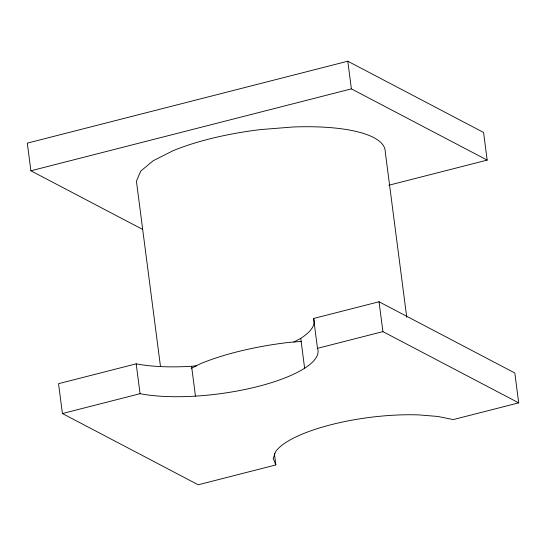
<?xml version="1.0" encoding="UTF-8"?>
<svg xmlns="http://www.w3.org/2000/svg" width="546" height="546" viewBox="0 0 546 546"><rect width="100%" height="100%" fill="white"/><g stroke="black" fill="none" stroke-linecap="round" stroke-linejoin="round"><path stroke-width="0.82" d="M293.912 342.014L300.75 338.363A103.945 30.392 -7.4 0 0 313.609 318.482L379.033 301.761L514.823 373L518.7 402.859L453.282 419.581L437.837 416.462L419.028 414.912A100.464 29.375 -7.4 0 0 275.689 451.549L273.184 458.551L275.853 464.933L198.212 484.787L62.421 413.54L58.538 383.681L136.186 363.834A103.945 30.392 -7.4 0 0 191.578 366.264L196.314 365.827M191.141 368.434L200.594 363.663A125.362 36.65 -7.4 0 1 288.602 342.438L301.474 341.414M388.875 185.23L487.168 160.108L483.579 132.46L347.788 61.213L27.3 143.141L30.89 170.789L142.54 229.368M30.89 170.789L351.378 88.868L487.168 160.108M62.421 413.54L140.063 393.693A103.945 30.392 -7.4 0 0 258.142 386.425A103.945 30.392 -7.4 0 0 317.485 348.341L382.91 331.62L518.7 402.859M406.75 317.356L385.244 151.768A125.362 36.65 -7.4 0 0 293.147 126.993L260.947 129.545A125.362 36.65 -7.4 0 0 172.946 150.771L153.146 160.763L140.691 171.151L136.425 181.211L160.449 366.223M347.788 61.213L351.378 88.868M379.033 301.761L382.91 331.62M313.609 318.482L317.485 348.341M300.75 338.363L304.627 368.222M274.345 453.323L275.853 464.933M191.578 366.264L195.454 396.13M136.186 363.834L140.063 393.693"/></g></svg>
